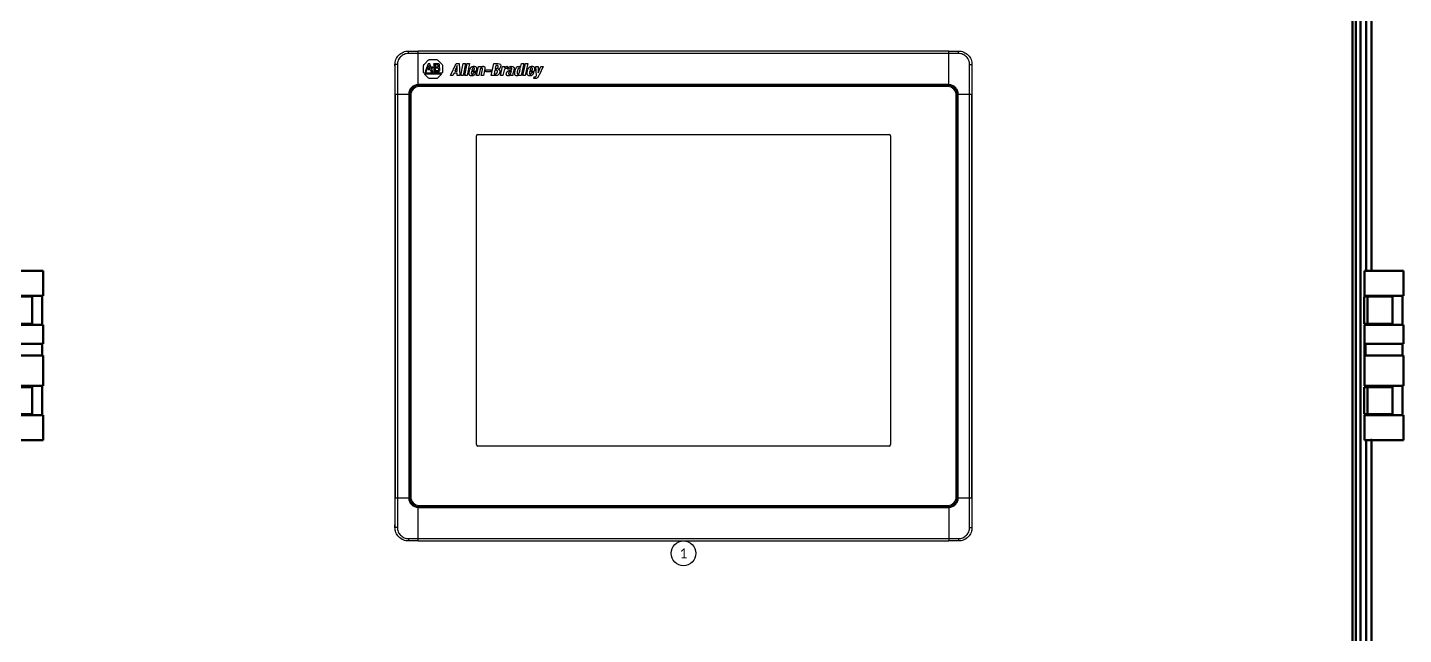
# Model space of a CAD drawing. Header units: inches. Extents: x 0 to 316, y -1 to 150.
# Drawn here: x 247.06 to 274.93, y 102.11 to 114.4 of the extents above; entities that cross this region are included whole.
import ezdxf
from ezdxf.enums import TextEntityAlignment as Align

# ---------------------------------------------------------------- set-up
doc = ezdxf.new("R2010")
doc.units = ezdxf.units.IN
doc.header["$MEASUREMENT"] = 0
doc.linetypes.add('HIDDEN2', pattern=[0.1875, 0.125, -0.0625])
doc.layers.add('2d ConnectionPoints', color=7, linetype='Continuous', lineweight=50)
doc.layers.add('AM_0', color=7, linetype='Continuous', lineweight=50)
doc.styles.add('Calibri', font='calibri.ttf')

# ---------------------------------------------------------------- blocks, each defined once
blk = doc.blocks.new('Rittal TS8 Floor Mount 8018814')
at = {"layer": '2d ConnectionPoints'}
for p in [(27.345, 57.571), (27.345, 57.571), (27.172, 57.049)]:
    blk.add_point(p, dxfattribs=at)
at = {"layer": 'AM_0'}
for p, q in [((26.857, 14.181), (26.857, 82.925)), ((26.949, 81.134), (26.949, 13.89)), ((26.786, 80.783), (26.786, 46.939)), ((27.067, 77.719), (27.067, 60.474)), ((27.172, 60.474), (27.172, 77.719)), ((-0.525, 60.474), (0.262, 60.474)), ((0.262, 59.97), (0.262, 60.474)), ((27.034, 59.97), (27.034, 60.474)), ((27.034, 60.474), (27.821, 60.474)), ((27.821, 59.97), (27.821, 60.474)), ((-0.531, 59.953), (0.042, 59.953)), ((-0.525, 59.97), (0.262, 59.97)), ((0.042, 59.402), (0.042, 59.953)), ((0.242, 59.38), (0.242, 59.97)), ((27.028, 59.953), (27.028, 59.402)), ((27.028, 59.953), (27.601, 59.953)), ((27.034, 59.97), (27.821, 59.97)), ((27.067, 59.97), (27.067, 59.953)), ((27.094, 59.953), (27.094, 59.402)), ((27.172, 59.953), (27.172, 59.97)), ((27.211, 59.953), (27.211, 59.97)), ((27.601, 59.402), (27.601, 59.953)), ((27.801, 59.38), (27.801, 59.97)), ((-0.531, 59.402), (0.042, 59.402)), ((-0.525, 59.38), (0.262, 59.38)), ((0.262, 58.998), (0.262, 59.38)), ((27.028, 59.402), (27.601, 59.402)), ((27.034, 58.144), (27.034, 59.38)), ((27.034, 59.38), (27.821, 59.38)), ((27.067, 59.402), (27.067, 59.38)), ((27.172, 59.38), (27.172, 59.402)), ((27.211, 59.38), (27.211, 59.402)), ((27.821, 58.998), (27.821, 59.38)), ((-0.525, 58.998), (0.262, 58.998)), ((0.242, 58.762), (0.242, 58.998)), ((27.034, 58.998), (27.821, 58.998)), ((27.053, 58.762), (27.053, 58.998)), ((27.801, 58.762), (27.801, 58.998)), ((-0.525, 58.762), (0.262, 58.762)), ((0.262, 58.144), (0.262, 58.762)), ((27.034, 58.762), (27.821, 58.762)), ((27.821, 58.144), (27.821, 58.762)), ((-0.531, 58.122), (0.042, 58.122)), ((-0.525, 58.144), (0.262, 58.144)), ((0.042, 57.571), (0.042, 58.122)), ((0.242, 57.553), (0.242, 58.144)), ((27.028, 58.122), (27.028, 57.571)), ((27.028, 58.122), (27.601, 58.122)), ((27.034, 58.144), (27.821, 58.144)), ((27.067, 58.144), (27.067, 58.122)), ((27.094, 58.122), (27.094, 57.571)), ((27.172, 58.122), (27.172, 58.144)), ((27.211, 58.122), (27.211, 58.144)), ((27.601, 57.571), (27.601, 58.122)), ((27.801, 57.553), (27.801, 58.144)), ((-0.531, 57.571), (0.042, 57.571)), ((-0.525, 57.553), (0.262, 57.553)), ((0.262, 57.049), (0.262, 57.553)), ((27.028, 57.571), (27.601, 57.571)), ((27.034, 57.049), (27.034, 57.553)), ((27.034, 57.553), (27.821, 57.553)), ((27.067, 57.571), (27.067, 57.553)), ((27.172, 57.553), (27.172, 57.571)), ((27.211, 57.553), (27.211, 57.571)), ((27.821, 57.049), (27.821, 57.553)), ((-0.525, 57.049), (0.262, 57.049)), ((27.034, 57.049), (27.821, 57.049)), ((27.067, 57.049), (27.067, 38.821)), ((27.172, 38.821), (27.172, 57.049))]:
    blk.add_line(p, q, dxfattribs=at)
blk = doc.blocks.new('Reference Number')
at = {"color": 6, "linetype": 'Continuous'}
blk.add_circle((0, 0), 0.125, dxfattribs=at)
at = {"color": 6, "linetype": 'Continuous', "style": 'Calibri'}
blk.add_attdef('REFERENCE_#', text='', height=0.1, dxfattribs=at).set_placement((0, 0), align=Align.MIDDLE_CENTER)

msp = doc.modelspace()

# ---------------------------------------------------------------- linework, layer by layer
at = {"color": 2, "linetype": 'Continuous'}
for p, q in [((254.77392, 113.87714), (254.77392, 113.92569)), ((254.77392, 113.92569), (254.97078, 113.92552)), ((265.91566, 113.87714), (254.77392, 113.87714)), ((254.97078, 113.22556), (254.97078, 113.92552)), ((265.71881, 113.92552), (254.97078, 113.92552)), ((255.09449, 113.66109), (255.17056, 113.73775)), ((255.21315, 113.75549), (255.32826, 113.75549)), ((255.37083, 113.73776), (255.44691, 113.6611)), ((265.71881, 113.92552), (265.91566, 113.92569)), ((265.71881, 113.22556), (265.71881, 113.92552)), ((265.91566, 113.87714), (265.91566, 113.92569)), ((254.49833, 113.65076), (254.49833, 104.28068)), ((254.54755, 113.65076), (254.4999, 113.65076)), ((254.54755, 113.65076), (254.54755, 104.28068)), ((255.07708, 113.50362), (255.07708, 113.61883)), ((255.43933, 113.47827), (255.10208, 113.47827)), ((255.11161, 113.51112), (255.13635, 113.51112)), ((255.11653, 113.46335), (255.42489, 113.46335)), ((255.12002, 113.52523), (255.11907, 113.52265)), ((255.17046, 113.66806), (255.12002, 113.52523)), ((255.13689, 113.52343), (255.17858, 113.63906)), ((255.20289, 113.66806), (255.17046, 113.66806)), ((255.17046, 113.57082), (255.17046, 113.55504)), ((255.20501, 113.57082), (255.17046, 113.57082)), ((255.17046, 113.55504), (255.21055, 113.55504)), ((255.17858, 113.63906), (255.20501, 113.57082)), ((255.26089, 113.51836), (255.20289, 113.66806)), ((255.21055, 113.55504), (255.22336, 113.52178)), ((255.22463, 113.51112), (255.26642, 113.51112)), ((255.24681, 113.59812), (255.24681, 113.58233)), ((255.26985, 113.59812), (255.24681, 113.59812)), ((255.24681, 113.58233), (255.26985, 113.58233)), ((255.26985, 113.58233), (255.26985, 113.59812)), ((255.38159, 113.66715), (255.28136, 113.66715)), ((255.28263, 113.51113), (255.37902, 113.51113)), ((255.28648, 113.65101), (255.28648, 113.52221)), ((255.31889, 113.5269), (255.31889, 113.65058)), ((255.31889, 113.65058), (255.35598, 113.65058)), ((255.36623, 113.5269), (255.31889, 113.5269)), ((255.33382, 113.59853), (255.33382, 113.58277)), ((255.35813, 113.59853), (255.33382, 113.59853)), ((255.33382, 113.58277), (255.36581, 113.58277)), ((255.36043, 113.59904), (255.35813, 113.59853)), ((255.36793, 113.64033), (255.36793, 113.60793)), ((255.37816, 113.5704), (255.37816, 113.53927)), ((255.40247, 113.61049), (255.40247, 113.64332)), ((255.41101, 113.53499), (255.41101, 113.57254)), ((255.46432, 113.61883), (255.46432, 113.50362)), ((255.62339, 113.42805), (255.73983, 113.67205)), ((255.6969, 113.47965), (255.67466, 113.42805)), ((255.76183, 113.47965), (255.6969, 113.47965)), ((255.76159, 113.63129), (255.71402, 113.51998)), ((255.71402, 113.51998), (255.76187, 113.51998)), ((255.73983, 113.67205), (255.80066, 113.67205)), ((255.76187, 113.51998), (255.76159, 113.63129)), ((255.76215, 113.42805), (255.76183, 113.47965)), ((255.80066, 113.67205), (255.81342, 113.42805)), ((255.8308, 113.42805), (255.88265, 113.67205)), ((255.92981, 113.67205), (255.87798, 113.42805)), ((255.88265, 113.67205), (255.92981, 113.67205)), ((255.91281, 113.42805), (255.96466, 113.67205)), ((256.01182, 113.67205), (255.95999, 113.42805)), ((255.96466, 113.67205), (256.01182, 113.67205)), ((256.05146, 113.5128), (256.04833, 113.49805)), ((256.14477, 113.5128), (256.05146, 113.5128)), ((256.05893, 113.548), (256.05742, 113.54081)), ((256.05742, 113.54081), (256.10559, 113.54081)), ((256.09479, 113.4899), (256.13716, 113.4899)), ((256.14701, 113.52338), (256.14477, 113.5128)), ((256.15132, 113.42804), (256.19038, 113.6119)), ((256.19038, 113.6119), (256.23549, 113.6119)), ((256.22439, 113.55002), (256.19848, 113.42804)), ((256.23549, 113.6119), (256.23067, 113.58918)), ((256.24359, 113.42804), (256.27053, 113.55484)), ((256.31972, 113.56443), (256.29075, 113.42804)), ((256.3382, 113.50664), (256.34676, 113.54697)), ((256.43459, 113.50664), (256.3382, 113.50664)), ((256.34676, 113.54697), (256.44314, 113.54697)), ((256.44314, 113.54697), (256.43459, 113.50664)), ((256.44995, 113.42805), (256.50179, 113.67205)), ((256.50179, 113.67205), (256.58416, 113.67205)), ((256.52248, 113.53775), (256.50686, 113.46427)), ((256.50686, 113.46427), (256.526, 113.46427)), ((256.54367, 113.53775), (256.52248, 113.53775)), ((256.54329, 113.63582), (256.52973, 113.57192)), ((256.52973, 113.57192), (256.54375, 113.57192)), ((256.56107, 113.63582), (256.54329, 113.63582)), ((256.63857, 113.42804), (256.67762, 113.6119)), ((256.67762, 113.6119), (256.72273, 113.6119)), ((256.70917, 113.53843), (256.68572, 113.42804)), ((256.72273, 113.6119), (256.71726, 113.58609)), ((256.71726, 113.58609), (256.72377, 113.5941)), ((256.76562, 113.5709), (256.75109, 113.57157)), ((256.77521, 113.61601), (256.76562, 113.5709)), ((256.76681, 113.61669), (256.77521, 113.61601)), ((256.82141, 113.55552), (256.77902, 113.55552)), ((256.81497, 113.5333), (256.84315, 113.54049)), ((256.84989, 113.48374), (256.85759, 113.51997)), ((256.91129, 113.56037), (256.89069, 113.46342)), ((257.04436, 113.59481), (257.06076, 113.67205)), ((257.10791, 113.67205), (257.05609, 113.42805)), ((257.06076, 113.67205), (257.10791, 113.67205)), ((257.08922, 113.42805), (257.14105, 113.67205)), ((257.18822, 113.67205), (257.13639, 113.42805)), ((257.14105, 113.67205), (257.18822, 113.67205)), ((257.22786, 113.5128), (257.22473, 113.4981)), ((257.32115, 113.5128), (257.22786, 113.5128)), ((257.23533, 113.548), (257.23382, 113.54081)), ((257.23382, 113.54081), (257.28199, 113.54081)), ((257.27119, 113.4899), (257.31356, 113.4899)), ((257.32341, 113.52338), (257.32115, 113.5128)), ((257.3653, 113.42803), (257.35278, 113.61189)), ((257.35278, 113.61189), (257.40198, 113.61189)), ((257.40198, 113.61189), (257.40231, 113.48307)), ((257.40231, 113.48307), (257.45392, 113.61189)), ((257.50108, 113.61189), (257.42, 113.43986)), ((257.45392, 113.61189), (257.50108, 113.61189)), ((266.14203, 113.65076), (266.18968, 113.65076)), ((266.14203, 104.28068), (266.14203, 113.65076)), ((266.19125, 104.28068), (266.19125, 113.65076)), ((265.71881, 113.24536), (254.97078, 113.24536)), ((265.71881, 113.22556), (254.97078, 113.22556)), ((265.69853, 113.20568), (254.99105, 113.20568)), ((255.17056, 113.3847), (255.10943, 113.4463)), ((255.32826, 113.36696), (255.21315, 113.36696)), ((255.43199, 113.4463), (255.37083, 113.38469)), ((255.67466, 113.42805), (255.62339, 113.42805)), ((255.81342, 113.42805), (255.76215, 113.42805)), ((255.87798, 113.42805), (255.8308, 113.42805)), ((255.95999, 113.42805), (255.91281, 113.42805)), ((256.19848, 113.42804), (256.15132, 113.42804)), ((256.29075, 113.42804), (256.24359, 113.42804)), ((256.53301, 113.42805), (256.44995, 113.42805)), ((256.68572, 113.42804), (256.63857, 113.42804)), ((256.83421, 113.43906), (256.83061, 113.43574)), ((256.84214, 113.44803), (256.83421, 113.43906)), ((256.889, 113.42804), (256.84387, 113.42804)), ((257.0151, 113.44752), (257.00934, 113.44111)), ((257.01096, 113.42805), (257.0151, 113.44752)), ((257.05609, 113.42805), (257.01096, 113.42805)), ((257.13639, 113.42805), (257.08922, 113.42805)), ((257.31493, 113.36788), (257.32242, 113.40309)), ((257.33407, 113.36788), (257.31493, 113.36788)), ((254.5012, 113.05234), (254.5012, 104.87911)), ((254.5012, 113.05234), (254.79755, 113.05234)), ((254.77776, 113.05234), (254.77776, 104.87911)), ((254.79755, 113.05234), (254.79755, 104.87911)), ((254.81782, 113.03245), (254.81782, 104.89899)), ((265.87176, 104.89899), (265.87176, 113.03245)), ((265.89203, 113.05234), (266.18838, 113.05234)), ((265.89203, 104.87911), (265.89203, 113.05234)), ((265.91183, 104.87911), (265.91183, 113.05234)), ((266.18838, 104.87911), (266.18838, 113.05234)), ((256.1505, 105.96001), (256.1505, 112.20805)), ((256.1816, 112.23915), (264.50837, 112.23915)), ((264.53928, 112.21105), (264.53928, 105.95701)), ((264.53948, 112.20805), (264.53948, 105.96001)), ((264.50837, 105.92891), (256.1816, 105.92891)), ((254.5012, 104.87911), (254.79755, 104.87911)), ((265.89203, 104.87911), (266.18838, 104.87911)), ((254.97078, 104.00592), (254.97078, 104.70588)), ((254.97078, 104.70588), (265.71881, 104.70588)), ((254.97078, 104.68609), (265.71881, 104.68609)), ((254.99105, 104.72576), (265.69853, 104.72576)), ((265.71881, 104.70588), (265.71881, 104.00592)), ((254.54755, 104.28068), (254.4999, 104.28068)), ((266.14203, 104.28068), (266.18968, 104.28068)), ((254.77392, 104.0543), (254.77392, 104.00576)), ((254.77392, 104.0543), (265.91566, 104.0543)), ((254.97078, 104.00592), (254.77392, 104.00576)), ((254.97078, 104.00592), (265.71881, 104.00592)), ((265.91566, 104.00576), (265.71881, 104.00592)), ((265.91566, 104.0543), (265.91566, 104.00576))]:
    msp.add_line(p, q, dxfattribs=at)
for centre, radius, start, end in [((256.30185, 113.53418), 0.08994, 140.653361, 142.307373), ((256.87485, 113.53498), 0.098, 161.626955, 167.902679), ((256.87158, 113.53607), 0.09456, 157.521271, 161.629525), ((254.97078, 113.05234), 0.17323, 90, 180), ((254.99105, 113.03245), 0.17323, 90, 180), ((254.97114, 113.04925), 0.19611, 90.107683, 90.84972), ((256.95851, 113.49182), 0.0718, 309.633115, 315.065996), ((257.33452, 113.47363), 0.07157, 260.260714, 269.973953), ((265.69853, 113.03245), 0.17323, 0, 90), ((265.71833, 113.04711), 0.19824, 89.129746, 89.861966), ((265.71881, 113.05234), 0.17323, 0, 90), ((254.97592, 113.05186), 0.19816, 179.130675, 179.86334), ((265.71617, 113.052), 0.19565, 0.097951, 0.84205), ((256.1816, 112.20805), 0.0311, 90, 180), ((264.50837, 112.20805), 0.0311, 0, 90), ((256.1816, 105.96001), 0.0311, 180, 270), ((264.50837, 105.96001), 0.0311, 270, 0), ((254.97341, 104.87944), 0.19565, 180.097951, 180.84205), ((254.97078, 104.87911), 0.17323, 180, 270), ((254.99105, 104.89899), 0.17323, 180, 270), ((265.69853, 104.89899), 0.17323, 270, 0), ((265.71881, 104.87911), 0.17323, 270, 0), ((265.71358, 104.87959), 0.19824, 359.129748, 359.861967), ((254.97125, 104.88433), 0.19824, 269.129746, 269.861966), ((265.71847, 104.88174), 0.19565, 270.09795, 270.842049)]:
    msp.add_arc(centre, radius, start, end, dxfattribs=at)
for points, knots in [([(254.4999, 113.65076), (254.49974, 113.68587), (254.51333, 113.75738), (254.57328, 113.84895), (254.66471, 113.91117), (254.73777, 113.92574), (254.77392, 113.92569)], [0, 0, 0, 0, 0.24567879, 0.49469734, 0.74698573, 1, 1, 1, 1]), ([(254.77392, 113.87714), (254.74359, 113.87714), (254.68341, 113.86485), (254.60879, 113.81378), (254.55924, 113.73921), (254.54755, 113.68027), (254.54755, 113.65076)], [0, 0, 0, 0, 0.25757895, 0.50500545, 0.74945578, 1, 1, 1, 1]), ([(255.17056, 113.73775), (255.17609, 113.74332), (255.18934, 113.75267), (255.2053, 113.75549), (255.21315, 113.75549)], [0, 0, 0, 0, 0.50003365, 1, 1, 1, 1]), ([(255.32826, 113.75549), (255.33611, 113.75549), (255.35207, 113.75267), (255.36531, 113.74333), (255.37083, 113.73776)], [0, 0, 0, 0, 0.50015849, 1, 1, 1, 1]), ([(265.91566, 113.92569), (265.95182, 113.92574), (266.02487, 113.91117), (266.1163, 113.84895), (266.17625, 113.75738), (266.18984, 113.68587), (266.18968, 113.65076)], [0, 0, 0, 0, 0.2530147, 0.50530221, 0.75432166, 1, 1, 1, 1]), ([(266.14203, 113.65076), (266.14203, 113.68027), (266.13034, 113.73921), (266.08079, 113.81378), (266.00617, 113.86485), (265.94599, 113.87714), (265.91566, 113.87714)], [0, 0, 0, 0, 0.2505451, 0.49499574, 0.74242119, 1, 1, 1, 1]), ([(254.5012, 113.05234), (254.5012, 113.10271), (254.50111, 113.30218), (254.50061, 113.50166), (254.4999, 113.65076)], [0, 0, 0, 0, 0.25252602, 1, 1, 1, 1]), ([(255.07708, 113.61883), (255.07708, 113.6266), (255.07984, 113.64241), (255.08901, 113.65557), (255.09449, 113.66109)], [0, 0, 0, 0, 0.49995245, 1, 1, 1, 1]), ([(255.10208, 113.47827), (255.09566, 113.47827), (255.08228, 113.48378), (255.07708, 113.49719), (255.07708, 113.50362)], [0, 0, 0, 0, 0.49972911, 1, 1, 1, 1]), ([(255.10943, 113.4463), (255.10806, 113.44768), (255.10605, 113.45131), (255.10678, 113.45741), (255.10938, 113.46069), (255.1111, 113.46179), (255.11117, 113.46184)], [0, 0, 0, 0, 0.32857131, 0.65720841, 0.98575739, 1, 1, 1, 1]), ([(255.22336, 113.52178), (255.22417, 113.51933), (255.22548, 113.51579), (255.22493, 113.51212), (255.22463, 113.51112)], [0, 0, 0, 0, 0.7115597, 1, 1, 1, 1]), ([(255.26642, 113.51112), (255.26452, 113.51189), (255.26282, 113.51488), (255.26137, 113.51749), (255.26089, 113.51836)], [0, 0, 0, 0, 0.67185744, 1, 1, 1, 1]), ([(255.28136, 113.66715), (255.28373, 113.66435), (255.28555, 113.65862), (255.28639, 113.65302), (255.28648, 113.65101)], [0, 0, 0, 0, 0.64574736, 1, 1, 1, 1]), ([(255.28648, 113.52221), (255.28648, 113.51969), (255.28507, 113.51585), (255.28336, 113.51234), (255.28263, 113.51113)], [0, 0, 0, 0, 0.64016862, 1, 1, 1, 1]), ([(255.35598, 113.65058), (255.35902, 113.65041), (255.36502, 113.64867), (255.36773, 113.64294), (255.36793, 113.64033)], [0, 0, 0, 0, 0.53775952, 1, 1, 1, 1]), ([(255.36793, 113.60793), (255.36783, 113.60663), (255.36668, 113.6027), (255.36306, 113.59993), (255.36043, 113.59904)], [0, 0, 0, 0, 0.3267908, 1, 1, 1, 1]), ([(255.36581, 113.58277), (255.36742, 113.58256), (255.36961, 113.58178), (255.37171, 113.58045), (255.37232, 113.58001)], [0, 0, 0, 0, 0.69772967, 1, 1, 1, 1]), ([(255.37816, 113.53927), (255.37806, 113.53755), (255.37675, 113.53355), (255.37365, 113.53023), (255.37154, 113.52887)], [0, 0, 0, 0, 0.41696651, 1, 1, 1, 1]), ([(255.37902, 113.51113), (255.38326, 113.51113), (255.3876, 113.51191), (255.39197, 113.51366), (255.39219, 113.51375)], [0, 0, 0, 0, 0.94835437, 1, 1, 1, 1]), ([(255.40247, 113.64332), (255.40214, 113.65165), (255.39439, 113.66239), (255.38419, 113.66682), (255.38159, 113.66715)], [0, 0, 0, 0, 0.76065388, 1, 1, 1, 1]), ([(255.38498, 113.59258), (255.38751, 113.59298), (255.39575, 113.59582), (255.40247, 113.60433), (255.40247, 113.61049)], [0, 0, 0, 0, 0.29353073, 1, 1, 1, 1]), ([(255.41101, 113.57254), (255.41028, 113.5781), (255.40154, 113.58736), (255.39079, 113.59258), (255.38498, 113.59258)], [0, 0, 0, 0, 0.49160559, 1, 1, 1, 1]), ([(255.42924, 113.46238), (255.42966, 113.46219), (255.43179, 113.46099), (255.43464, 113.45741), (255.43536, 113.45131), (255.43335, 113.44768), (255.43199, 113.4463)], [0, 0, 0, 0, 0.07333596, 0.38230156, 0.69113966, 1, 1, 1, 1]), ([(255.46432, 113.50362), (255.46432, 113.49719), (255.45913, 113.48378), (255.44575, 113.47827), (255.43933, 113.47827)], [0, 0, 0, 0, 0.50026692, 1, 1, 1, 1]), ([(255.44691, 113.6611), (255.45239, 113.65558), (255.46156, 113.64241), (255.46432, 113.6266), (255.46432, 113.61883)], [0, 0, 0, 0, 0.50019435, 1, 1, 1, 1]), ([(256.13716, 113.4899), (256.13468, 113.48006), (256.12821, 113.46183), (256.11345, 113.44285), (256.0987, 113.43263), (256.08605, 113.42716), (256.07439, 113.42451), (256.06435, 113.42344), (256.05701, 113.4232), (256.05032, 113.42336), (256.04289, 113.42393), (256.03455, 113.42529), (256.02572, 113.42808), (256.01626, 113.43294), (256.00712, 113.44171), (256.00122, 113.45548), (255.99929, 113.47084), (256.00034, 113.49328), (256.00377, 113.51031), (256.00622, 113.52184)], [0, 0, 0, 0, 0.12195451, 0.22944367, 0.28192446, 0.33606301, 0.39388569, 0.42478361, 0.45726395, 0.48203596, 0.50512417, 0.54673444, 0.58320459, 0.61575101, 0.67395434, 0.73096699, 0.79212279, 0.85846303, 1, 1, 1, 1]), ([(256.00622, 113.52184), (256.00878, 113.53385), (256.01334, 113.55154), (256.02305, 113.5734), (256.03242, 113.58793), (256.0445, 113.60025), (256.05697, 113.60795), (256.06831, 113.61237), (256.07788, 113.61485), (256.08645, 113.61609), (256.09376, 113.6166), (256.10082, 113.61676), (256.10891, 113.61644), (256.11758, 113.61521), (256.12519, 113.61315), (256.13369, 113.60946), (256.14246, 113.60262), (256.14917, 113.59101), (256.15233, 113.57705), (256.15285, 113.55411), (256.14969, 113.53601), (256.14701, 113.52338)], [0, 0, 0, 0, 0.13429902, 0.19871195, 0.26099016, 0.32245225, 0.3858551, 0.4195717, 0.45534898, 0.4937756, 0.51417029, 0.53544249, 0.57095848, 0.60264068, 0.63106024, 0.65688904, 0.70372818, 0.74986676, 0.80058453, 0.85873251, 1, 1, 1, 1]), ([(256.04832, 113.498), (256.04723, 113.49285), (256.04578, 113.48304), (256.04615, 113.46956), (256.05107, 113.45786), (256.05889, 113.45537), (256.0625, 113.45537)], [0, 0, 0, 0, 0.30829486, 0.57571343, 0.78857008, 1, 1, 1, 1]), ([(256.09098, 113.58456), (256.08669, 113.58456), (256.07798, 113.58225), (256.06533, 113.56961), (256.06079, 113.55672), (256.05893, 113.548)], [0, 0, 0, 0, 0.24618656, 0.48790923, 1, 1, 1, 1]), ([(256.0625, 113.45537), (256.06612, 113.45537), (256.07352, 113.45676), (256.08273, 113.46428), (256.08964, 113.47577), (256.09309, 113.48482), (256.09479, 113.4899)], [0, 0, 0, 0, 0.21410558, 0.42780188, 0.68267427, 1, 1, 1, 1]), ([(256.10559, 113.54081), (256.10668, 113.547), (256.10825, 113.55772), (256.10886, 113.57204), (256.10282, 113.58343), (256.09483, 113.58456), (256.09098, 113.58456)], [0, 0, 0, 0, 0.3480632, 0.60200422, 0.78630678, 1, 1, 1, 1]), ([(256.23788, 113.57479), (256.23712, 113.57422), (256.2334, 113.57106), (256.22792, 113.56297), (256.22537, 113.55464), (256.22439, 113.55002)], [0, 0, 0, 0, 0.09844269, 0.50605736, 1, 1, 1, 1]), ([(256.23229, 113.59121), (256.2351, 113.59464), (256.23848, 113.59819), (256.24219, 113.60136), (256.24253, 113.60163)], [0, 0, 0, 0, 0.911016, 1, 1, 1, 1]), ([(256.26797, 113.57686), (256.26697, 113.57778), (256.26461, 113.5793), (256.26039, 113.58029), (256.25548, 113.58059), (256.2501, 113.58019), (256.24391, 113.57859), (256.23996, 113.57639), (256.23788, 113.57479)], [0, 0, 0, 0, 0.12486072, 0.25259877, 0.40349752, 0.58475085, 0.75568633, 1, 1, 1, 1]), ([(256.24253, 113.60163), (256.24609, 113.60462), (256.25414, 113.61013), (256.26575, 113.61456), (256.27598, 113.61639), (256.28474, 113.61687), (256.29394, 113.61626), (256.30539, 113.6135), (256.31765, 113.60485), (256.32316, 113.58572), (256.32135, 113.57209), (256.31972, 113.56443)], [0, 0, 0, 0, 0.11490402, 0.24011138, 0.3047775, 0.37196381, 0.45722298, 0.53220308, 0.66319455, 0.80583364, 1, 1, 1, 1]), ([(256.27053, 113.55484), (256.27135, 113.5587), (256.2724, 113.56528), (256.27117, 113.57328), (256.26872, 113.57618), (256.26797, 113.57686)], [0, 0, 0, 0, 0.51538227, 0.87109615, 1, 1, 1, 1]), ([(256.526, 113.46427), (256.53154, 113.46427), (256.54217, 113.4651), (256.55458, 113.47019), (256.56235, 113.47695), (256.56723, 113.48354), (256.57034, 113.49016), (256.57232, 113.49618), (256.57354, 113.50114), (256.57443, 113.50608), (256.575, 113.51199), (256.57478, 113.51847), (256.57278, 113.52516), (256.56793, 113.53207), (256.55758, 113.53713), (256.54856, 113.53775), (256.54367, 113.53775)], [0, 0, 0, 0, 0.1344681, 0.25638218, 0.31747628, 0.38231482, 0.4541579, 0.49371808, 0.53615945, 0.57794528, 0.61558294, 0.68013613, 0.73411152, 0.78259667, 0.88122461, 1, 1, 1, 1]), ([(256.62434, 113.49925), (256.62037, 113.48074), (256.6064, 113.45195), (256.56889, 113.43093), (256.54561, 113.42805), (256.53301, 113.42805)], [0, 0, 0, 0, 0.45201676, 0.6989963, 1, 1, 1, 1]), ([(256.55722, 113.57285), (256.55871, 113.57308), (256.56499, 113.5743), (256.57326, 113.57748), (256.58048, 113.58368), (256.58413, 113.58861), (256.58588, 113.59202), (256.5865, 113.5934)], [0, 0, 0, 0, 0.1208596, 0.51156519, 0.69322275, 0.87865254, 1, 1, 1, 1]), ([(256.5865, 113.5934), (256.5869, 113.59428), (256.58777, 113.59643), (256.58892, 113.59998), (256.58992, 113.60404), (256.59066, 113.6081), (256.59122, 113.61302), (256.59117, 113.6185), (256.58969, 113.62428), (256.58549, 113.63061), (256.57523, 113.63538), (256.56624, 113.63582), (256.56107, 113.63582)], [0, 0, 0, 0, 0.04557031, 0.10851526, 0.17521181, 0.24184778, 0.30251944, 0.40798686, 0.49740664, 0.5791542, 0.75669506, 1, 1, 1, 1]), ([(256.58416, 113.67205), (256.60044, 113.67205), (256.62817, 113.66915), (256.64467, 113.63741), (256.64243, 113.6198), (256.64039, 113.6102)], [0, 0, 0, 0, 0.4885248, 0.70552456, 1, 1, 1, 1]), ([(256.64039, 113.6102), (256.63857, 113.60162), (256.63388, 113.58915), (256.62355, 113.57533), (256.61407, 113.56674), (256.60285, 113.56038), (256.59467, 113.55762), (256.59054, 113.55642)], [0, 0, 0, 0, 0.34039075, 0.5037731, 0.66608215, 0.83323442, 1, 1, 1, 1]), ([(256.59054, 113.55642), (256.59447, 113.55581), (256.60034, 113.55455), (256.60766, 113.55133), (256.61417, 113.54704), (256.62079, 113.5396), (256.62742, 113.52314), (256.62638, 113.50877), (256.62434, 113.49925)], [0, 0, 0, 0, 0.15640443, 0.23392769, 0.31336038, 0.4612136, 0.61713164, 1, 1, 1, 1]), ([(256.73688, 113.56948), (256.73299, 113.56828), (256.71973, 113.56209), (256.71131, 113.54846), (256.70917, 113.53843)], [0, 0, 0, 0, 0.28024844, 1, 1, 1, 1]), ([(256.73395, 113.60403), (256.73541, 113.60522), (256.74496, 113.61234), (256.75688, 113.61669), (256.76681, 113.61669)], [0, 0, 0, 0, 0.15877672, 1, 1, 1, 1]), ([(256.78954, 113.42326), (256.78276, 113.42326), (256.76975, 113.42547), (256.75709, 113.44), (256.75379, 113.45775), (256.75502, 113.46984), (256.75632, 113.47595)], [0, 0, 0, 0, 0.2783265, 0.50538695, 0.74351336, 1, 1, 1, 1]), ([(256.75632, 113.47595), (256.75929, 113.48991), (256.77146, 113.51912), (256.80082, 113.52964), (256.81497, 113.5333)], [0, 0, 0, 0, 0.49397057, 1, 1, 1, 1]), ([(256.7916, 113.58628), (256.79546, 113.59215), (256.80198, 113.59957), (256.81007, 113.60494), (256.81251, 113.60633)], [0, 0, 0, 0, 0.71061481, 1, 1, 1, 1]), ([(256.83547, 113.51074), (256.83099, 113.50982), (256.82287, 113.50753), (256.81251, 113.50118), (256.80682, 113.49363), (256.80393, 113.48675), (256.80246, 113.48131), (256.80158, 113.47603), (256.80122, 113.46995), (256.80179, 113.46493), (256.8033, 113.46185), (256.8036, 113.46133)], [0, 0, 0, 0, 0.20313308, 0.3720285, 0.53036196, 0.61373293, 0.70317943, 0.78011617, 0.85122357, 0.97385168, 1, 1, 1, 1]), ([(256.8036, 113.46133), (256.80449, 113.45978), (256.80748, 113.45631), (256.81217, 113.45538), (256.81481, 113.45538)], [0, 0, 0, 0, 0.39872907, 1, 1, 1, 1]), ([(256.81481, 113.45538), (256.82205, 113.45538), (256.82983, 113.45782), (256.83613, 113.46247), (256.83644, 113.4627)], [0, 0, 0, 0, 0.94974841, 1, 1, 1, 1]), ([(256.84945, 113.58457), (256.84552, 113.58457), (256.83792, 113.58327), (256.82623, 113.57356), (256.82291, 113.56266), (256.82141, 113.55552)], [0, 0, 0, 0, 0.26829979, 0.50232485, 1, 1, 1, 1]), ([(256.85759, 113.51997), (256.85572, 113.51879), (256.84873, 113.51487), (256.84113, 113.51201), (256.83547, 113.51074)], [0, 0, 0, 0, 0.2757024, 1, 1, 1, 1]), ([(256.84315, 113.54049), (256.8464, 113.54131), (256.85219, 113.54307), (256.85961, 113.54751), (256.86355, 113.55288), (256.86551, 113.55781), (256.86663, 113.56218), (256.86738, 113.56679), (256.86751, 113.57243), (256.86576, 113.57901), (256.85861, 113.58408), (256.85273, 113.58457), (256.84945, 113.58457)], [0, 0, 0, 0, 0.14771656, 0.26524433, 0.37413177, 0.43318237, 0.49857216, 0.57268651, 0.63791772, 0.7475936, 0.85549102, 1, 1, 1, 1]), ([(256.85661, 113.61669), (256.87441, 113.61669), (256.90573, 113.61441), (256.91537, 113.58157), (256.91287, 113.56782), (256.91129, 113.56037)], [0, 0, 0, 0, 0.56171357, 0.75964744, 1, 1, 1, 1]), ([(256.89069, 113.46342), (256.88991, 113.45973), (256.88747, 113.44817), (256.88711, 113.43591), (256.889, 113.42804)], [0, 0, 0, 0, 0.31807212, 1, 1, 1, 1]), ([(256.96759, 113.42326), (256.9594, 113.42326), (256.94688, 113.42514), (256.93471, 113.43561), (256.92892, 113.44645), (256.92592, 113.46027), (256.92543, 113.47722), (256.92698, 113.49335), (256.9293, 113.50797), (256.93168, 113.52001), (256.93443, 113.53207), (256.93835, 113.54682), (256.94376, 113.56316), (256.95151, 113.58011), (256.9604, 113.5938), (256.97058, 113.60431), (256.98599, 113.61418), (256.99973, 113.61669), (257.00867, 113.61669)], [0, 0, 0, 0, 0.09577031, 0.13802122, 0.18340377, 0.23693665, 0.30206642, 0.38098289, 0.42609233, 0.47515374, 0.52454391, 0.57066561, 0.653663, 0.72552797, 0.78806132, 0.84365804, 0.89536168, 1, 1, 1, 1]), ([(257.01662, 113.58046), (257.01653, 113.58046), (257.0152, 113.58046), (257.0127, 113.58031), (257.00811, 113.57937), (257.00274, 113.57687), (256.99729, 113.57181), (256.99269, 113.56493), (256.98871, 113.55626), (256.98515, 113.54579), (256.98251, 113.53591), (256.98043, 113.5271), (256.97888, 113.51998), (256.97741, 113.51287), (256.97576, 113.50411), (256.97421, 113.49432), (256.97331, 113.48389), (256.97358, 113.47525), (256.97519, 113.46828), (256.97862, 113.46298), (256.98306, 113.4605), (256.98716, 113.45961), (256.98944, 113.45948), (256.99064, 113.45947)], [0, 0, 0, 0, 0.00177032, 0.02686817, 0.0506272, 0.09654621, 0.14478212, 0.19946879, 0.26324134, 0.33759014, 0.42332641, 0.4706139, 0.5208951, 0.57103457, 0.61786161, 0.70152046, 0.771936, 0.82963648, 0.87618432, 0.91530864, 0.95389113, 0.97561336, 1, 1, 1, 1]), ([(256.99064, 113.45947), (256.9919, 113.45947), (256.99435, 113.45962), (256.99901, 113.46056), (257.00223, 113.46204), (257.00415, 113.4633)], [0, 0, 0, 0, 0.265847, 0.51708091, 1, 1, 1, 1]), ([(257.00415, 113.4633), (257.00616, 113.46462), (257.00997, 113.46811), (257.01461, 113.475), (257.01861, 113.48368), (257.02218, 113.49415), (257.02483, 113.50404), (257.0269, 113.51284), (257.02846, 113.51996), (257.02993, 113.52708), (257.03159, 113.53583), (257.03313, 113.54563), (257.03403, 113.55605), (257.03374, 113.56469), (257.03209, 113.57167), (257.02875, 113.57671), (257.02561, 113.57858), (257.02409, 113.57918)], [0, 0, 0, 0, 0.05704734, 0.12138676, 0.19628372, 0.28353824, 0.38412843, 0.4396037, 0.49858951, 0.5574009, 0.61232393, 0.71043594, 0.79300551, 0.86067531, 0.91534046, 0.96150863, 1, 1, 1, 1]), ([(257.00867, 113.61669), (257.01622, 113.61669), (257.0318, 113.61396), (257.04137, 113.60129), (257.04436, 113.59481)], [0, 0, 0, 0, 0.51370431, 1, 1, 1, 1]), ([(257.02409, 113.57918), (257.0238, 113.5793), (257.02247, 113.57978), (257.01998, 113.58031), (257.01775, 113.58045), (257.01662, 113.58046)], [0, 0, 0, 0, 0.12230036, 0.55183482, 1, 1, 1, 1]), ([(257.31356, 113.4899), (257.31108, 113.48006), (257.30461, 113.46183), (257.28986, 113.44285), (257.2751, 113.43263), (257.26246, 113.42716), (257.2508, 113.42451), (257.24075, 113.42344), (257.23341, 113.4232), (257.22672, 113.42336), (257.21929, 113.42393), (257.21096, 113.42529), (257.20214, 113.42808), (257.19267, 113.43294), (257.18353, 113.44171), (257.17763, 113.45548), (257.17569, 113.47084), (257.17673, 113.49322), (257.18015, 113.5102), (257.18259, 113.52167)], [0, 0, 0, 0, 0.12203812, 0.22960672, 0.28212742, 0.33630562, 0.39416706, 0.42508379, 0.45758246, 0.48236417, 0.50546238, 0.54709349, 0.58358563, 0.61615505, 0.67440599, 0.73146578, 0.79266782, 0.85905542, 1, 1, 1, 1]), ([(257.18259, 113.52167), (257.18515, 113.53373), (257.18972, 113.55148), (257.19946, 113.5734), (257.20883, 113.58793), (257.2209, 113.60025), (257.23337, 113.60795), (257.24472, 113.61237), (257.25429, 113.61485), (257.26286, 113.61609), (257.27017, 113.6166), (257.27722, 113.61676), (257.28532, 113.61644), (257.29399, 113.61521), (257.3016, 113.61315), (257.31009, 113.60946), (257.31887, 113.60262), (257.32558, 113.59101), (257.32874, 113.57705), (257.32926, 113.55411), (257.32609, 113.53601), (257.32341, 113.52338)], [0, 0, 0, 0, 0.13484854, 0.1992212, 0.26146064, 0.32288425, 0.38624653, 0.41994099, 0.45569433, 0.49409475, 0.51447536, 0.53573275, 0.5712285, 0.60289227, 0.6312949, 0.65710791, 0.70391743, 0.75002617, 0.80071127, 0.85882216, 1, 1, 1, 1]), ([(257.22473, 113.4981), (257.22363, 113.49291), (257.22218, 113.48308), (257.22255, 113.46956), (257.22748, 113.45786), (257.23529, 113.45537), (257.2389, 113.45537)], [0, 0, 0, 0, 0.30967148, 0.57655526, 0.78898223, 1, 1, 1, 1]), ([(257.26738, 113.58456), (257.2631, 113.58456), (257.25439, 113.58225), (257.24174, 113.56961), (257.23719, 113.55672), (257.23533, 113.548)], [0, 0, 0, 0, 0.24606137, 0.48782781, 1, 1, 1, 1]), ([(257.2389, 113.45537), (257.24252, 113.45537), (257.24993, 113.45676), (257.25914, 113.46428), (257.26605, 113.47577), (257.2695, 113.48482), (257.27119, 113.4899)], [0, 0, 0, 0, 0.21416396, 0.42785805, 0.68270409, 1, 1, 1, 1]), ([(257.28199, 113.54081), (257.28308, 113.547), (257.28466, 113.55772), (257.28527, 113.57204), (257.27923, 113.58343), (257.27124, 113.58456), (257.26738, 113.58456)], [0, 0, 0, 0, 0.34805926, 0.60199455, 0.78630184, 1, 1, 1, 1]), ([(266.18968, 113.65076), (266.18945, 113.60166), (266.18865, 113.40219), (266.18838, 113.20271), (266.18838, 113.05234)], [0, 0, 0, 0, 0.24615949, 1, 1, 1, 1]), ([(254.96824, 113.24534), (254.94355, 113.24497), (254.89377, 113.23468), (254.83088, 113.19223), (254.78842, 113.12934), (254.77815, 113.07956), (254.77778, 113.05487)], [0, 0, 0, 0, 0.25000529, 0.49999968, 0.75000458, 1, 1, 1, 1]), ([(255.21315, 113.36696), (255.2053, 113.36696), (255.18934, 113.36978), (255.17609, 113.37912), (255.17056, 113.3847)], [0, 0, 0, 0, 0.49997853, 1, 1, 1, 1]), ([(255.37083, 113.38469), (255.3653, 113.37912), (255.35206, 113.36978), (255.33611, 113.36696), (255.32826, 113.36696)], [0, 0, 0, 0, 0.49977997, 1, 1, 1, 1]), ([(256.83061, 113.43574), (256.83035, 113.43552), (256.82741, 113.43307), (256.82138, 113.42907), (256.80795, 113.42395), (256.79697, 113.42326), (256.78954, 113.42326)], [0, 0, 0, 0, 0.02367039, 0.26149145, 0.49115084, 1, 1, 1, 1]), ([(257.00431, 113.43653), (257.00116, 113.43393), (256.99017, 113.42642), (256.97671, 113.42326), (256.96759, 113.42326)], [0, 0, 0, 0, 0.30755345, 1, 1, 1, 1]), ([(257.42, 113.43985), (257.41396, 113.42704), (257.40365, 113.40596), (257.38524, 113.37975), (257.36049, 113.36804), (257.34334, 113.36788), (257.33407, 113.36788)], [0, 0, 0, 0, 0.3497133, 0.58298232, 0.77111782, 1, 1, 1, 1]), ([(257.33449, 113.40206), (257.34158, 113.40206), (257.35717, 113.40653), (257.36324, 113.42102), (257.3653, 113.42803)], [0, 0, 0, 0, 0.49236723, 1, 1, 1, 1]), ([(265.91181, 113.05488), (265.91144, 113.07956), (265.90115, 113.12934), (265.8587, 113.19223), (265.7958, 113.23469), (265.74603, 113.24496), (265.72134, 113.24533)], [0, 0, 0, 0, 0.2500066, 0.50000016, 0.75000504, 1, 1, 1, 1]), ([(254.4999, 104.28068), (254.50013, 104.32979), (254.50093, 104.52926), (254.5012, 104.72874), (254.5012, 104.87911)], [0, 0, 0, 0, 0.24615949, 1, 1, 1, 1]), ([(254.77778, 104.87657), (254.77814, 104.85188), (254.78843, 104.8021), (254.83089, 104.73921), (254.89378, 104.69675), (254.94356, 104.68649), (254.96824, 104.68611)], [0, 0, 0, 0, 0.2500066, 0.50000016, 0.75000504, 1, 1, 1, 1]), ([(265.72135, 104.68611), (265.74603, 104.68647), (265.79581, 104.69677), (265.8587, 104.73922), (265.90116, 104.80211), (265.91143, 104.85189), (265.9118, 104.87657)], [0, 0, 0, 0, 0.2500066, 0.50000016, 0.75000504, 1, 1, 1, 1]), ([(266.18838, 104.87911), (266.18838, 104.82874), (266.18847, 104.62926), (266.18898, 104.42978), (266.18968, 104.28068)], [0, 0, 0, 0, 0.25252611, 1, 1, 1, 1]), ([(254.77392, 104.00576), (254.73777, 104.0057), (254.66471, 104.02028), (254.57328, 104.0825), (254.51333, 104.17406), (254.49974, 104.24557), (254.4999, 104.28068)], [0, 0, 0, 0, 0.2530147, 0.50530221, 0.75432166, 1, 1, 1, 1]), ([(254.54755, 104.28068), (254.54755, 104.25118), (254.55924, 104.19223), (254.60879, 104.11767), (254.68341, 104.0666), (254.74359, 104.0543), (254.77392, 104.0543)], [0, 0, 0, 0, 0.2505451, 0.49499574, 0.74242119, 1, 1, 1, 1]), ([(265.91566, 104.0543), (265.94599, 104.0543), (266.00617, 104.0666), (266.08079, 104.11767), (266.13034, 104.19223), (266.14203, 104.25118), (266.14203, 104.28068)], [0, 0, 0, 0, 0.25757906, 0.50500448, 0.74945517, 1, 1, 1, 1]), ([(266.18968, 104.28068), (266.18984, 104.24557), (266.17625, 104.17406), (266.1163, 104.0825), (266.02487, 104.02028), (265.95182, 104.0057), (265.91566, 104.00576)], [0, 0, 0, 0, 0.24567896, 0.49469812, 0.74698587, 1, 1, 1, 1])]:
    msp.add_open_spline(points, degree=3, knots=knots, dxfattribs=at)
for points in [[(255.11117, 113.46184), (255.11277, 113.46283), (255.11467, 113.46335), (255.11653, 113.46335)], [(255.11907, 113.52265), (255.11738, 113.5183), (255.11513, 113.51403), (255.11161, 113.51112)], [(255.13635, 113.51112), (255.13577, 113.51519), (255.13552, 113.51956), (255.13689, 113.52343)], [(255.37154, 113.52887), (255.3699, 113.52781), (255.36808, 113.5271), (255.36623, 113.5269)], [(255.37232, 113.58001), (255.3739, 113.57886), (255.37534, 113.57742), (255.37639, 113.57582)], [(255.37639, 113.57582), (255.37748, 113.57415), (255.37816, 113.5723), (255.37816, 113.5704)], [(255.39219, 113.51375), (255.40143, 113.51754), (255.41059, 113.52555), (255.41101, 113.53499)], [(255.42489, 113.46335), (255.42637, 113.46335), (255.42788, 113.46302), (255.42924, 113.46238)], [(256.54375, 113.57192), (256.54825, 113.57192), (256.55276, 113.57214), (256.55722, 113.57285)], [(256.72377, 113.5941), (256.7269, 113.59767), (256.73026, 113.60104), (256.73395, 113.60403)], [(256.75109, 113.57157), (256.74635, 113.57157), (256.74149, 113.5709), (256.73688, 113.56948)], [(256.7842, 113.57222), (256.78624, 113.57713), (256.7887, 113.58187), (256.7916, 113.58628)], [(256.81251, 113.60633), (256.82559, 113.61381), (256.84165, 113.61669), (256.85661, 113.61669)], [(256.83644, 113.4627), (256.84322, 113.46789), (256.84816, 113.47561), (256.84989, 113.48374)], [(256.84387, 113.42804), (256.84186, 113.43442), (256.84221, 113.44134), (256.84214, 113.44803)]]:
    msp.add_open_spline(points, degree=3, dxfattribs=at)

# ---------------------------------------------------------------- block references
at = {"linetype": 'Continuous'}
msp.add_blockref('Rittal TS8 Floor Mount 8018814', (247.11024, 49), dxfattribs=at)
at = {"color": 7, "linetype": 'HIDDEN2', "ltscale": 2, "xscale": 2, "yscale": 2, "zscale": 2}
msp.add_blockref('Reference Number', (260.34479, 103.75592), dxfattribs=at).add_auto_attribs({'REFERENCE_#': '1'})

doc.saveas('drawing.dxf')
